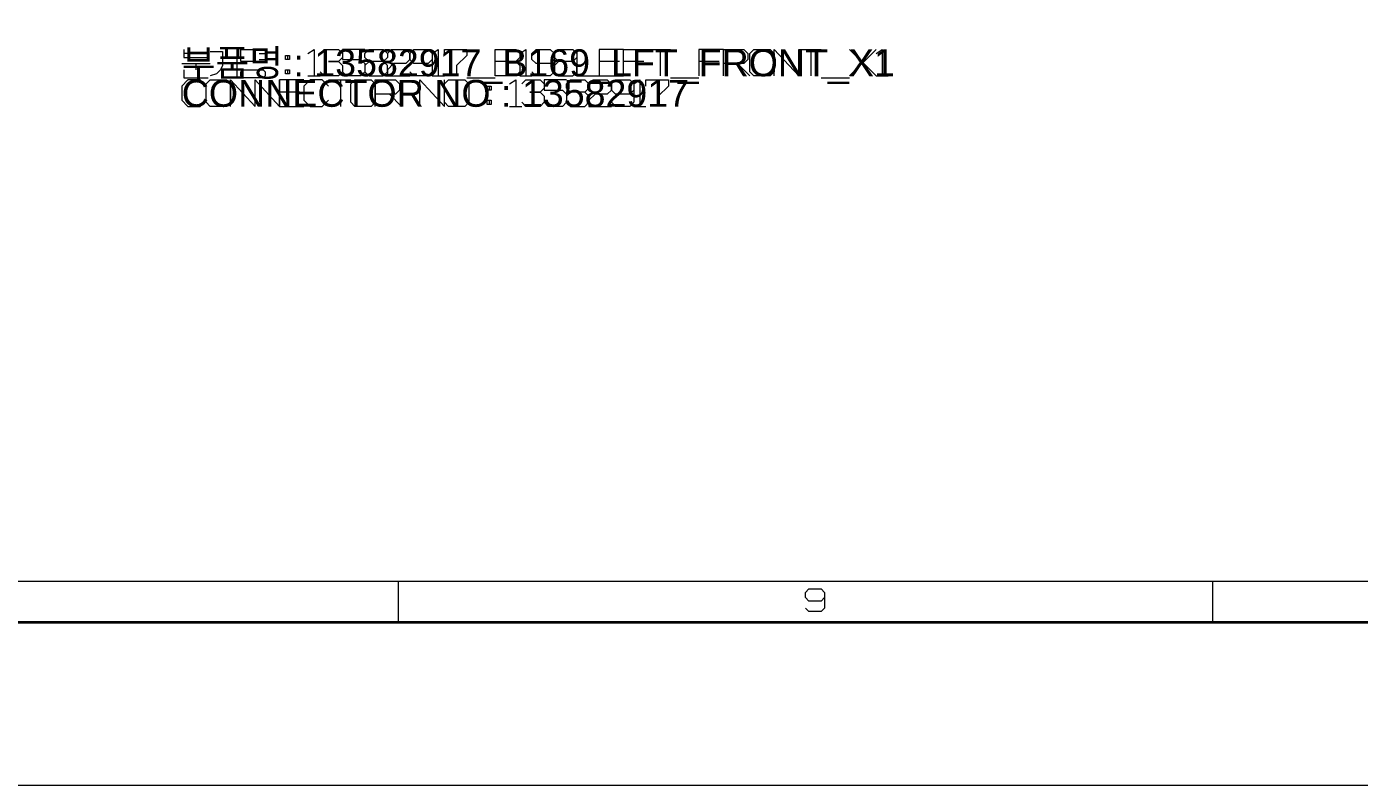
# Model space of a CAD drawing. Header units: millimetres. Extents: x 0 to 174, y 0 to 33.
# Drawn here: x 30.49 to 36.93, y 0 to 3.67 of the extents above; entities that cross this region are included whole.
import ezdxf

# ---------------------------------------------------------------- set-up
doc = ezdxf.new("R2010")
doc.units = ezdxf.units.MM
doc.layers.add('CAPTION_LLM_TEXT', color=7, linetype='Continuous')
doc.layers.add('CAPTION_ORIGINAL_OUTLINES', color=7, linetype='Continuous')
doc.layers.add('PDF_Geomertry', color=7, linetype='Continuous', true_color=0x405f80)
doc.styles.get("Standard").update_dxf_attribs({"font": 'arial.ttf'})

msp = doc.modelspace()

# ---------------------------------------------------------------- linework, layer by layer
at = {"layer": 'CAPTION_ORIGINAL_OUTLINES', "color": 7, "lineweight": 13}
for points in [[(31.2472, 3.5565), (31.2472, 3.5171), (31.3653, 3.5171), (31.3653, 3.5565), (31.3653, 3.5368), (31.2472, 3.5368)], [(31.3751, 3.5467), (31.4342, 3.5467), (31.4342, 3.5072), (31.4342, 3.4778), (31.4243, 3.4581), (31.4047, 3.4383), (31.3751, 3.4286)], [(31.5031, 3.5565), (31.5031, 3.4188)], [(31.6408, 3.5565), (31.6408, 3.4975)], [(31.8476, 3.5368), (31.8771, 3.5565), (31.8771, 3.4286)], [(31.9067, 3.5368), (31.9264, 3.5565), (31.9953, 3.5565), (32.0149, 3.5368), (32.0149, 3.5171), (31.9953, 3.4975), (31.946, 3.4975), (31.9953, 3.4975), (32.0149, 3.4778), (32.0149, 3.4482), (31.9953, 3.4286), (31.9264, 3.4286), (31.9067, 3.4482)], [(32.1232, 3.5565), (32.0149, 3.5565), (32.0149, 3.5072), (32.1035, 3.5072), (32.1232, 3.4876), (32.1232, 3.4482), (32.1035, 3.4286), (32.0346, 3.4286), (32.0149, 3.4482)], [(32.2314, 3.5368), (32.2511, 3.5565), (32.32, 3.5565), (32.3397, 3.5368), (32.3397, 3.5072), (32.32, 3.4876), (32.261, 3.4876), (32.2314, 3.4581), (32.2314, 3.4286), (32.3397, 3.4286)], [(32.4479, 3.5072), (32.4283, 3.4876), (32.3594, 3.4876), (32.3397, 3.5072), (32.3397, 3.5368), (32.3594, 3.5565), (32.4283, 3.5565), (32.4479, 3.5368), (32.4479, 3.4482), (32.4283, 3.4286), (32.3594, 3.4286), (32.3397, 3.4482)], [(32.4479, 3.5368), (32.4775, 3.5565), (32.4775, 3.4286)], [(32.5071, 3.5269), (32.5071, 3.5565), (32.6153, 3.5565), (32.6153, 3.5269), (32.5661, 3.4778), (32.5661, 3.4286)], [(32.8515, 3.4975), (32.8712, 3.4778), (32.8712, 3.4482), (32.8515, 3.4286), (32.7531, 3.4286), (32.7531, 3.5565), (32.8515, 3.5565), (32.8712, 3.5368), (32.8712, 3.5171), (32.8515, 3.4975), (32.7531, 3.4975)], [(32.8712, 3.5368), (32.9007, 3.5565), (32.9007, 3.4286)], [(33.0385, 3.5072), (33.0189, 3.4876), (32.95, 3.4876), (32.9303, 3.5072), (32.9303, 3.5368), (32.95, 3.5565), (33.0189, 3.5565), (33.0385, 3.5368), (33.0385, 3.4482), (33.0189, 3.4286), (32.95, 3.4286), (32.9303, 3.4482)], [(33.1468, 3.5565), (33.1468, 3.4286), (33.255, 3.4286)], [(33.3732, 3.5565), (33.255, 3.5565), (33.255, 3.4286), (33.3732, 3.4286), (33.3732, 3.5565), (33.4913, 3.5565), (33.5996, 3.5565)], [(33.5503, 3.5565), (33.5503, 3.4286)], [(33.8554, 3.5565), (33.7374, 3.5565), (33.7374, 3.4286)], [(33.8554, 3.4286), (33.8554, 3.5565), (33.9539, 3.5565), (33.9736, 3.5368), (33.9736, 3.5072), (33.9539, 3.4876), (33.8554, 3.4876)], [(34.1015, 3.4286), (34.1015, 3.5565), (34.2196, 3.4286), (34.2196, 3.5565), (34.3279, 3.5565)], [(34.2788, 3.5565), (34.2788, 3.4286)], [(34.4657, 3.5565), (34.5936, 3.4286), (34.6526, 3.4286)], [(34.5936, 3.5565), (34.4657, 3.4286)], [(34.5936, 3.5368), (34.6232, 3.5565), (34.6232, 3.4286)], [(31.2374, 3.4876), (31.3751, 3.4876)], [(31.3063, 3.4876), (31.3063, 3.4581)], [(31.6114, 3.5368), (31.6408, 3.5368)], [(31.6114, 3.5072), (31.6408, 3.5072)], [(31.7492, 3.5269), (31.7492, 3.5072)], [(32.1429, 3.4975), (32.1232, 3.4778), (32.1232, 3.4482), (32.1429, 3.4286), (32.2118, 3.4286), (32.2314, 3.4482), (32.2314, 3.4778), (32.2118, 3.4975)], [(33.0582, 3.4975), (33.0385, 3.4778), (33.0385, 3.4482), (33.0582, 3.4286), (33.1271, 3.4286), (33.1468, 3.4482), (33.1468, 3.4778), (33.1271, 3.4975)], [(33.3535, 3.4975), (33.255, 3.4975)], [(33.4717, 3.4975), (33.3732, 3.4975)], [(33.8358, 3.4975), (33.7374, 3.4975)], [(33.9243, 3.4876), (33.9835, 3.4286)], [(31.2472, 3.4581), (31.2472, 3.4188), (31.3653, 3.4188)], [(31.7492, 3.4581), (31.7492, 3.4383)], [(31.8476, 3.4286), (31.9067, 3.4286)], [(32.4479, 3.4286), (32.5071, 3.4286)], [(32.6153, 3.4188), (32.7531, 3.4188)], [(32.8712, 3.4286), (32.9303, 3.4286)], [(33.5996, 3.4188), (33.7374, 3.4188)], [(34.3279, 3.4188), (34.4657, 3.4188)], [(31.3554, 3.3793), (31.326, 3.4089), (31.2669, 3.4089), (31.2374, 3.3793), (31.2374, 3.3104), (31.2669, 3.281), (31.326, 3.281), (31.3554, 3.3104)], [(31.4736, 3.281), (31.4736, 3.4089), (31.5917, 3.281), (31.5917, 3.4089)], [(31.5917, 3.281), (31.5917, 3.4089), (31.7097, 3.281), (31.7097, 3.4089)], [(31.8279, 3.4089), (31.7097, 3.4089), (31.7097, 3.281), (31.8279, 3.281)], [(31.8082, 3.3499), (31.7097, 3.3499)], [(31.946, 3.3793), (31.9165, 3.4089), (31.8575, 3.4089), (31.8279, 3.3793), (31.8279, 3.3104), (31.8575, 3.281), (31.9165, 3.281), (31.946, 3.3104)], [(31.946, 3.4089), (32.0543, 3.4089)], [(32.005, 3.4089), (32.005, 3.281)], [(32.1724, 3.281), (32.1724, 3.4089), (32.2708, 3.4089), (32.2906, 3.3892), (32.2906, 3.3596), (32.2708, 3.34), (32.1724, 3.34)], [(32.3889, 3.281), (32.3889, 3.4089), (32.5071, 3.281), (32.5071, 3.4089)], [(32.7236, 3.3793), (32.7236, 3.3596)], [(32.8219, 3.3892), (32.8515, 3.4089), (32.8515, 3.281)], [(32.8811, 3.3892), (32.9007, 3.4089), (32.9696, 3.4089), (32.9893, 3.3892), (32.9893, 3.3694), (32.9696, 3.3499), (32.9204, 3.3499), (32.9696, 3.3499), (32.9893, 3.3301), (32.9893, 3.3006), (32.9696, 3.281), (32.9007, 3.281), (32.8811, 3.3006)], [(33.0976, 3.4089), (32.9893, 3.4089), (32.9893, 3.3596), (33.0779, 3.3596), (33.0976, 3.34), (33.0976, 3.3006), (33.0779, 3.281), (33.009, 3.281), (32.9893, 3.3006)], [(33.1172, 3.3499), (33.0976, 3.3301), (33.0976, 3.3006), (33.1172, 3.281), (33.1861, 3.281), (33.2058, 3.3006), (33.2058, 3.3301), (33.1861, 3.3499)], [(33.2058, 3.3892), (33.2256, 3.4089), (33.2944, 3.4089), (33.3142, 3.3892), (33.3142, 3.3596), (33.2944, 3.34), (33.2354, 3.34), (33.2058, 3.3104), (33.2058, 3.281), (33.3142, 3.281)], [(33.4224, 3.3596), (33.4026, 3.34), (33.3338, 3.34), (33.3142, 3.3596), (33.3142, 3.3892), (33.3338, 3.4089), (33.4026, 3.4089), (33.4224, 3.3892), (33.4224, 3.3006), (33.4026, 3.281), (33.3338, 3.281), (33.3142, 3.3006)], [(33.4224, 3.3892), (33.4519, 3.4089), (33.4519, 3.281)], [(33.4814, 3.3793), (33.4814, 3.4089), (33.5897, 3.4089), (33.5897, 3.3793), (33.5406, 3.3301), (33.5406, 3.281)], [(32.2413, 3.34), (32.3003, 3.281)], [(32.7236, 3.3104), (32.7236, 3.2907)], [(32.8219, 3.281), (32.8811, 3.281)], [(33.4224, 3.281), (33.4814, 3.281)]]:
    msp.add_lwpolyline(points, dxfattribs=at)
for points in [[(31.5228, 3.5565), (31.5917, 3.5565), (31.5917, 3.4975), (31.5228, 3.4975), (31.5228, 3.5565)], [(32.1429, 3.5565), (32.2118, 3.5565), (32.2314, 3.5368), (32.2314, 3.5171), (32.2118, 3.4975), (32.1429, 3.4975), (32.1232, 3.5171), (32.1232, 3.5368), (32.1429, 3.5565)], [(33.0582, 3.5565), (33.1271, 3.5565), (33.1468, 3.5368), (33.1468, 3.5171), (33.1271, 3.4975), (33.0582, 3.4975), (33.0385, 3.5171), (33.0385, 3.5368), (33.0582, 3.5565)], [(34.0031, 3.5565), (34.0818, 3.5565), (34.1015, 3.5368), (34.1015, 3.4482), (34.0818, 3.4286), (34.0031, 3.4286), (33.9835, 3.4482), (33.9835, 3.5368), (34.0031, 3.5565)], [(31.7393, 3.5269), (31.759, 3.5269), (31.759, 3.5072), (31.7393, 3.5072), (31.7393, 3.5269)], [(31.5326, 3.4581), (31.6311, 3.4581), (31.6408, 3.4482), (31.6408, 3.4286), (31.6311, 3.4188), (31.5326, 3.4188), (31.5228, 3.4286), (31.5228, 3.4482), (31.5326, 3.4581)], [(31.7393, 3.4581), (31.759, 3.4581), (31.759, 3.4383), (31.7393, 3.4383), (31.7393, 3.4581)], [(31.3751, 3.4089), (31.4539, 3.4089), (31.4736, 3.3892), (31.4736, 3.3006), (31.4539, 3.281), (31.3751, 3.281), (31.3554, 3.3006), (31.3554, 3.3892), (31.3751, 3.4089)], [(32.074, 3.4089), (32.1526, 3.4089), (32.1724, 3.3892), (32.1724, 3.3006), (32.1526, 3.281), (32.074, 3.281), (32.0543, 3.3006), (32.0543, 3.3892), (32.074, 3.4089)], [(32.5267, 3.4089), (32.6054, 3.4089), (32.6251, 3.3892), (32.6251, 3.3006), (32.6054, 3.281), (32.5267, 3.281), (32.5071, 3.3006), (32.5071, 3.3892), (32.5267, 3.4089)], [(32.7138, 3.3793), (32.7335, 3.3793), (32.7335, 3.3596), (32.7138, 3.3596), (32.7138, 3.3793)], [(33.1172, 3.4089), (33.1861, 3.4089), (33.2058, 3.3892), (33.2058, 3.3694), (33.1861, 3.3499), (33.1172, 3.3499), (33.0976, 3.3694), (33.0976, 3.3892), (33.1172, 3.4089)], [(32.7138, 3.3104), (32.7335, 3.3104), (32.7335, 3.2907), (32.7138, 3.2907), (32.7138, 3.3104)]]:
    msp.add_lwpolyline(points, close=True, dxfattribs=at)
at = {"layer": 'PDF_Geomertry', "color": 7, "lineweight": 13}
for points in [[(173.6221, 33.1111), (173.6221, 0.0008), (0, 0.0008), (0, 33.1111)], [(32.2835, 0.9851), (32.2835, 0.7882)], [(36.2204, 0.9851), (36.2204, 0.7882)], [(34.3447, 0.9078), (34.3279, 0.8908), (34.2689, 0.8908), (34.2519, 0.9078), (34.2519, 0.9331), (34.2689, 0.95), (34.3279, 0.95), (34.3447, 0.9331), (34.3447, 0.8571), (34.3279, 0.8403), (34.2689, 0.8403), (34.2519, 0.8571)]]:
    msp.add_lwpolyline(points, dxfattribs=at)
at = {"layer": 'PDF_Geomertry', "color": 7, "lineweight": 35}
msp.add_lwpolyline([(0.7874, 0.7882), (0.7874, 32.3236), (172.8346, 32.3236), (172.8346, 0.7882)], close=True, dxfattribs=at)
at = {"layer": 'PDF_Geomertry', "color": 7, "lineweight": 13}
msp.add_lwpolyline([(0.9843, 0.9851), (0.9843, 32.1268), (172.6378, 32.1268), (172.6378, 0.9851)], close=True, dxfattribs=at)

# ---------------------------------------------------------------- texts
at = {"layer": 'CAPTION_LLM_TEXT', "char_height": 0.13, "attachment_point": 1}
for s, insert, width in [('부품명 : 13582917_B169_LFT_FRONT_X1', (31.2374, 3.5565), 3.581943), ('CONNECTOR NO : 13582917', (31.2374, 3.4089), 2.519026)]:
    msp.add_mtext(s, dxfattribs=dict(at, insert=insert, width=width))

doc.saveas('drawing.dxf')
